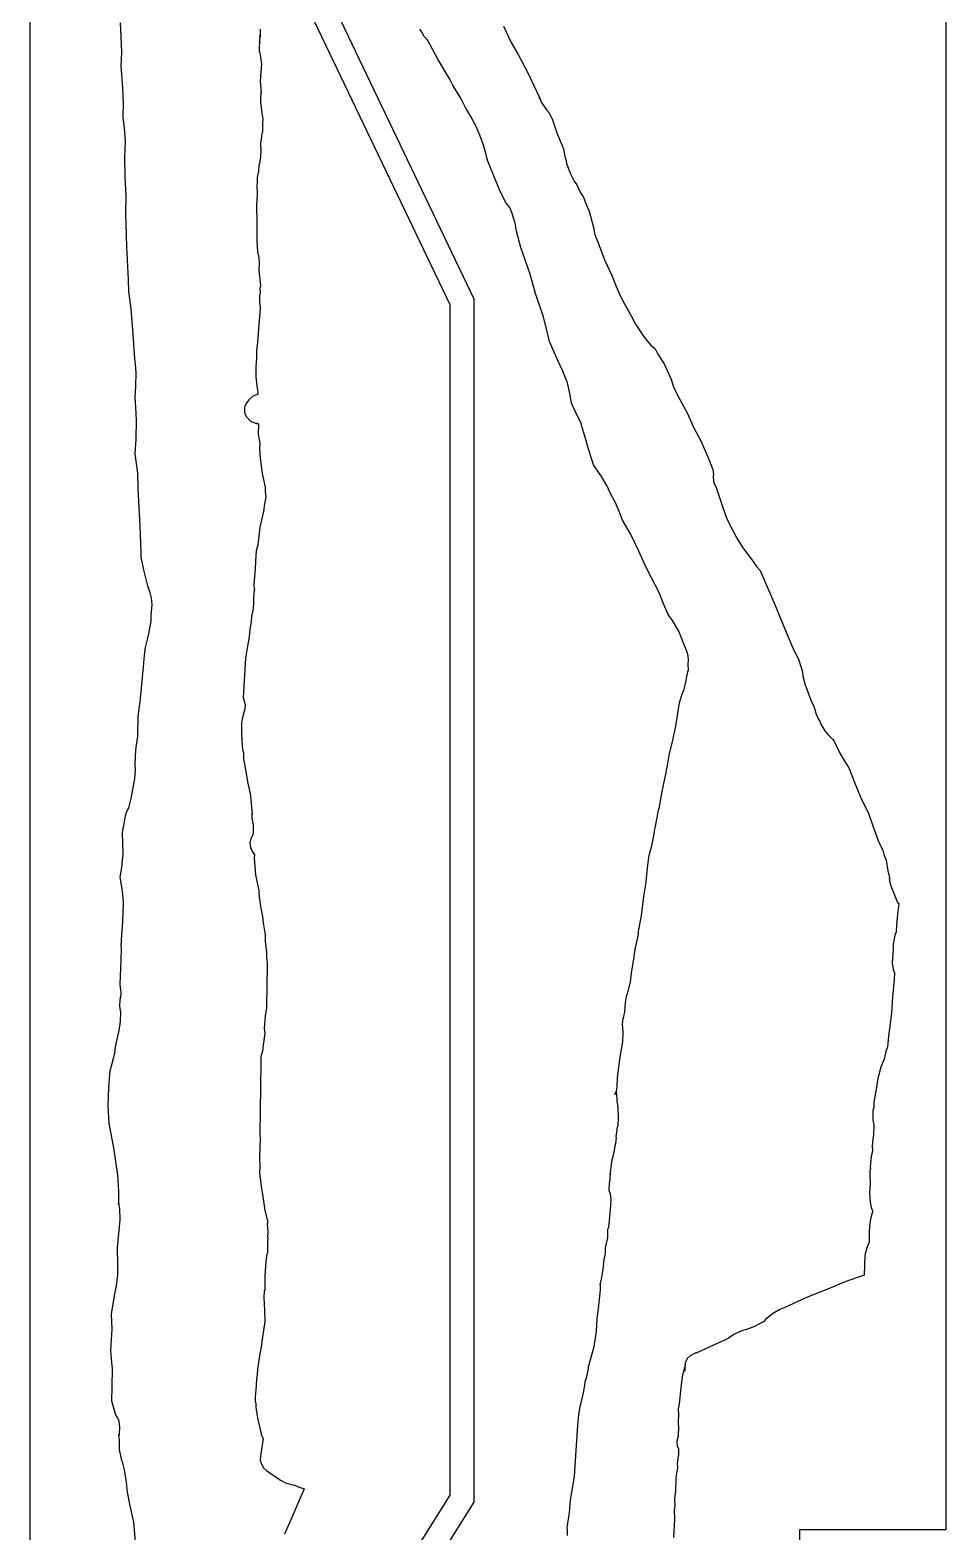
# Model space of a CAD drawing. Extents: x -1 to 541, y -138 to 3207.
# Drawn here: x 54.9 to 204.9, y 1016.5 to 1262.5 of the extents above; entities that cross this region are included whole.
import ezdxf

# ---------------------------------------------------------------- set-up
doc = ezdxf.new("R2010")
doc.units = 0

msp = doc.modelspace()

# ---------------------------------------------------------------- linework, layer by layer
at = {"layer": 'Calque_1'}
for p, q in [((127.658, 1218.43), (54.916, 1370.45)), ((54.916, 1361.18), (123.658, 1217.52)), ((54.916, 913.198), (54.916, 1361.18)), ((204.9, 1342.11), (204.9, 1016.79)), ((69.855937, 1261.425), (69.7177, 1263.66)), ((92.5933, 1262.66), (92.6033, 1261.3)), ((119.074, 1262.15), (118.755, 1262.62)), ((132.458, 1263.13), (133.72, 1260.44)), ((69.962, 1258.8), (69.855937, 1261.425)), ((92.5093, 1260.14), (92.4193, 1259.89)), ((92.4193, 1259.89), (92.424387, 1259.0425)), ((92.5263, 1261.63), (92.4863, 1260.62)), ((92.4863, 1260.62), (92.487363, 1260.4)), ((92.487363, 1260.4), (92.4963, 1260.45)), ((92.4963, 1260.45), (92.5273, 1260.56)), ((92.4963, 1260.45), (92.4963, 1260.46)), ((92.4963, 1260.46), (92.4963, 1260.45)), ((92.4963, 1260.45), (92.4963, 1260.45)), ((92.5273, 1260.56), (92.5093, 1260.14)), ((92.567425, 1261.6225), (92.5263, 1261.63)), ((92.6033, 1261.3), (92.567425, 1261.6225)), ((119.1, 1262.12), (119.074, 1262.15)), ((119.476, 1261.41), (119.1, 1262.12)), ((119.518, 1261.37), (119.476, 1261.41)), ((119.927375, 1260.9425), (119.518, 1261.37)), ((120.39, 1260.2), (119.927375, 1260.9425)), ((121.71, 1257.73), (120.39, 1260.2)), ((133.72, 1260.44), (134.862, 1258.5)), ((69.8126, 1256.64), (69.962, 1258.8)), ((92.424387, 1259.0425), (92.559, 1258.78)), ((92.559, 1258.78), (92.569, 1258.72)), ((92.569, 1258.72), (92.664, 1258.04)), ((92.664, 1258.04), (92.7798, 1257.17)), ((123.696, 1254.33), (121.71, 1257.73)), ((134.862, 1258.5), (136.297, 1255.68)), ((70.1236, 1253.01), (69.8126, 1256.64)), ((92.635613, 1254.8325), (92.5867, 1254.15)), ((92.6717, 1254.93), (92.635613, 1254.8325)), ((92.7978, 1256.94), (92.6717, 1254.93)), ((92.7798, 1257.17), (92.7978, 1256.99)), ((92.7978, 1256.99), (92.7978, 1256.94)), ((136.297, 1255.68), (138.396, 1251.34)), ((70.2076, 1250.49), (70.1236, 1253.01)), ((92.5867, 1254.15), (92.7391, 1252.13)), ((124.184, 1253.36), (123.696, 1254.33)), ((125.466, 1251.31), (124.184, 1253.36)), ((70.1486, 1248.22), (70.2076, 1250.49)), ((92.687437, 1252.1775), (92.6348, 1251.4)), ((92.6348, 1251.4), (92.659687, 1250.4475)), ((92.659687, 1250.4475), (92.7589, 1249.99)), ((92.713986, 1252.24375), (92.687437, 1252.1775)), ((92.7391, 1252.13), (92.713986, 1252.24375)), ((92.7589, 1249.99), (92.7949, 1249.16)), ((126.24, 1249.81), (125.466, 1251.31)), ((138.396, 1251.34), (138.310453, 1251.4725)), ((138.310453, 1251.4725), (138.315375, 1251.395)), ((138.315375, 1251.395), (138.663, 1250.64)), ((138.663, 1250.64), (139.489, 1249.4)), ((70.4034, 1246.43), (70.1486, 1248.22)), ((92.7949, 1249.16), (92.972313, 1248.19875)), ((92.972313, 1248.19875), (93.0592, 1248.01)), ((93.0592, 1248.01), (92.9792, 1246.99)), ((127.123625, 1248.32625), (126.24, 1249.81)), ((128.008, 1246.58), (127.123625, 1248.32625)), ((139.489, 1249.4), (139.912, 1248.93)), ((139.912, 1248.93), (140.487, 1247.76)), ((140.487, 1247.76), (141.204, 1245.66)), ((70.5291, 1244.27), (70.4034, 1246.43)), ((92.874863, 1245.56375), (92.7369, 1244.63)), ((92.9802, 1245.74), (92.874863, 1245.56375)), ((92.9792, 1246.99), (92.970575, 1246.265)), ((92.970575, 1246.265), (93.0032, 1246.2)), ((93.0032, 1246.2), (92.9802, 1245.74)), ((128.558, 1245.27), (128.008, 1246.58)), ((129.179, 1243.65), (128.558, 1245.27)), ((141.204, 1245.66), (142.277, 1243.02)), ((70.4491, 1241.65), (70.5291, 1244.27)), ((92.7368, 1244.58), (92.6428, 1244)), ((92.6428, 1244), (92.6818, 1242.72)), ((92.6818, 1242.72), (92.6478, 1241.86)), ((92.7369, 1244.63), (92.7368, 1244.58)), ((129.586, 1242.11), (129.179, 1243.65)), ((142.277, 1243.02), (142.515, 1241.78)), ((70.5041, 1238.47), (70.4491, 1241.65)), ((92.4017, 1240.24), (92.3317, 1239.38)), ((92.4927, 1240.6), (92.4017, 1240.25)), ((92.4017, 1240.25), (92.4017, 1240.24)), ((92.5447, 1241.04), (92.4927, 1240.6)), ((92.6608, 1241.65), (92.5447, 1241.04)), ((92.6478, 1241.86), (92.6608, 1241.65)), ((129.636, 1241.8), (129.586, 1242.11)), ((129.908, 1241.02), (129.636, 1241.8)), ((130.857, 1238.58), (129.908, 1241.02)), ((142.515, 1241.78), (142.701, 1241.12)), ((142.701, 1241.12), (142.762, 1240.64)), ((142.762, 1240.64), (142.902, 1240.18)), ((142.902, 1240.18), (143.333, 1239.23)), ((70.6758, 1235.3), (70.5041, 1238.47)), ((92.1135, 1238.36), (92.1126, 1237.44)), ((92.3317, 1239.38), (92.1135, 1238.36)), ((131.775, 1236.32625), (130.857, 1238.58)), ((143.333, 1239.23), (143.384, 1239.07)), ((143.384, 1239.07), (144.014875, 1237.73)), ((144.014875, 1237.73), (144.438, 1237.14)), ((70.6008, 1232.44), (70.6758, 1235.3)), ((92.1006, 1235.67), (91.9997, 1233.66)), ((92.1126, 1237.44), (92.0786, 1237.05)), ((92.0786, 1237.05), (92.1006, 1235.67)), ((132.744, 1234.38), (131.775, 1236.32625)), ((144.438, 1237.14), (145.023, 1235.94)), ((145.023, 1235.94), (145.376, 1235.35)), ((145.376, 1235.35), (145.521, 1235.11)), ((145.521, 1235.11), (145.969, 1233.9)), ((91.9997, 1233.66), (92.0487, 1230.96)), ((132.826, 1234.22), (132.744, 1234.38)), ((132.903, 1234.15), (132.826, 1234.22)), ((133.458, 1233.41), (132.903, 1234.15)), ((133.828, 1232.61), (133.458, 1233.41)), ((145.969, 1233.9), (146.469, 1232.83)), ((146.469, 1232.83), (147.168, 1230.15)), ((70.768237, 1227.04125), (70.6008, 1232.44)), ((92.0487, 1230.96), (92.0677, 1228)), ((134.350125, 1230.845), (133.828, 1232.61)), ((134.594, 1229.53), (134.350125, 1230.845)), ((92.0677, 1228), (92.1865, 1226.16)), ((135.284, 1226.84), (134.594, 1229.53)), ((147.168, 1230.15), (147.388, 1229.01)), ((147.388, 1229.01), (147.929, 1227.62)), ((71.0511, 1221.59), (70.768237, 1227.04125)), ((92.1865, 1226.16), (92.3019, 1225.44)), ((92.3019, 1225.44), (92.3579, 1225.2)), ((136.83, 1222.49), (135.284, 1226.84)), ((147.929, 1227.62), (148.974125, 1224.8325)), ((92.3579, 1225.2), (92.3699, 1225.15)), ((92.3699, 1225.15), (92.4429, 1224.3)), ((92.4429, 1224.3), (92.4029, 1223.15)), ((92.4029, 1223.15), (92.6346, 1220.63)), ((148.974125, 1224.8325), (150.26, 1222.15)), ((71.0711, 1219.67), (71.0511, 1221.59)), ((92.6346, 1220.63), (92.5626, 1220.13)), ((137.681, 1219.32), (136.83, 1222.49)), ((150.26, 1222.15), (150.882, 1220.48)), ((150.882, 1220.48), (151.704, 1218.6)), ((71.4589, 1216.8), (71.0711, 1219.67)), ((92.4826, 1218.98), (92.4716, 1217.96)), ((92.4716, 1217.96), (92.5968, 1217)), ((92.5726, 1219.42), (92.4826, 1218.98)), ((92.5626, 1220.13), (92.5726, 1219.45)), ((92.5726, 1219.45), (92.5726, 1219.42)), ((127.658, 1021.33), (127.658, 1218.43)), ((138.949, 1215.65), (137.681, 1219.32)), ((151.704, 1218.6), (153.391, 1215.56)), ((71.810675, 1212.66875), (71.4589, 1216.8)), ((92.6168, 1216.84), (92.3552, 1214.24)), ((92.5968, 1217), (92.6168, 1216.84)), ((123.658, 1217.52), (123.658, 1022.48)), ((139.519625, 1213.32), (138.949, 1215.65)), ((153.391, 1215.56), (154.07525, 1214.335)), ((92.3552, 1214.24), (92.1727, 1211.3)), ((139.98, 1211.47), (139.519625, 1213.32)), ((154.07525, 1214.335), (155.028, 1212.84)), ((72.0645, 1208.65), (71.810675, 1212.66875)), ((92.1727, 1211.3), (91.994, 1210.03)), ((141.358, 1208.3625), (139.98, 1211.47)), ((155.028, 1212.84), (155.65875, 1211.9625)), ((155.65875, 1211.9625), (156.57, 1210.89)), ((156.57, 1210.89), (157.285, 1210.25)), ((72.194738, 1207.75625), (72.0645, 1208.65)), ((91.979, 1208.76), (91.8661, 1207.305)), ((91.994, 1210.03), (91.979, 1208.76)), ((142.162781, 1206.62125), (141.358, 1208.3625)), ((157.285, 1210.25), (157.715, 1209.42)), ((157.715, 1209.42), (158.745, 1207.82)), ((72.3183, 1206.36), (72.194738, 1207.75625)), ((72.239112, 1204.16625), (72.3183, 1206.36)), ((91.8661, 1207.305), (91.89, 1205.67)), ((91.89, 1205.67), (92.0791, 1204.14)), ((142.907, 1204.7), (142.162781, 1206.62125)), ((158.745, 1207.82), (159.906, 1205.26)), ((72.1195, 1202.34), (72.239112, 1204.16625)), ((92.0791, 1204.14), (92.198, 1203.15)), ((92.198, 1203.15), (92.242, 1202.79)), ((143.370125, 1202.75125), (142.907, 1204.7)), ((159.906, 1205.26), (160.310375, 1204.045)), ((160.310375, 1204.045), (161.029, 1202.44)), ((72.241812, 1200.705), (72.1195, 1202.34)), ((72.3672, 1198.5), (72.241812, 1200.705)), ((90.0543, 1200.72), (90.039637, 1199.95375)), ((90.288816, 1201.31), (90.0543, 1200.72)), ((90.76245, 1201.9375), (90.288816, 1201.31)), ((91.368834, 1202.46375), (90.76245, 1201.9375)), ((92.0016, 1202.75), (91.368834, 1202.46375)), ((92.242, 1202.79), (92.0016, 1202.75)), ((143.597, 1201.35), (143.370125, 1202.75125)), ((144.186125, 1200.08125), (143.597, 1201.35)), ((161.029, 1202.44), (162.508, 1199.79)), ((72.2782, 1195.54), (72.3672, 1198.5)), ((90.039637, 1199.95375), (90.1503, 1199.57)), ((90.1503, 1199.57), (90.290775, 1199.19375)), ((90.290775, 1199.19375), (90.2985, 1199.2)), ((90.2985, 1199.2), (91.020112, 1198.43875)), ((91.020112, 1198.43875), (91.9992, 1198.06)), ((145.154, 1198.01), (144.186125, 1200.08125)), ((162.508, 1199.79), (163.572, 1197.46)), ((91.9322, 1198.08), (92.0349, 1198.04)), ((91.9992, 1198.06), (91.9322, 1198.08)), ((91.9979, 1198.06), (92.1702, 1198.02)), ((92.0349, 1198.04), (91.9979, 1198.06)), ((92.1702, 1198.02), (92.0382, 1198.03)), ((92.0382, 1198.03), (92.2526, 1198)), ((92.2526, 1198), (92.1786, 1198.01)), ((92.1786, 1198.01), (92.3065, 1198)), ((92.3065, 1198), (92.2835, 1196.24)), ((92.2835, 1196.24), (92.548, 1194.8)), ((145.301, 1197.53), (145.154, 1198.01)), ((145.418, 1197.09), (145.301, 1197.53)), ((145.5385, 1196.6275), (145.418, 1197.09)), ((145.575, 1196.48), (145.5385, 1196.6275)), ((146.472, 1193.49), (145.575, 1196.48)), ((163.572, 1197.46), (164.8195, 1195.0775)), ((72.1447, 1193.07), (72.2781, 1195.48)), ((72.2781, 1195.48), (72.2782, 1195.54)), ((92.538, 1194.65), (92.484, 1193.81)), ((92.484, 1193.81), (92.579, 1192.34)), ((92.548, 1194.8), (92.538, 1194.65)), ((147.209, 1191.26), (146.472, 1193.49)), ((164.8195, 1195.0775), (165.875, 1192.71)), ((72.548, 1189.92), (72.1447, 1193.07)), ((92.579, 1192.34), (92.9159, 1189.82)), ((148.497, 1189.37), (147.209, 1191.26)), ((165.875, 1192.71), (166.704, 1190.52)), ((72.615, 1187.35), (72.548, 1189.92)), ((92.9159, 1189.82), (93.3942, 1187.59)), ((149.358625, 1187.8575), (148.497, 1189.37)), ((166.704, 1190.52), (166.844, 1189.76)), ((166.844, 1189.76), (166.768, 1189.46)), ((166.768, 1189.46), (166.819375, 1188.4625)), ((166.819375, 1188.4625), (167.272, 1187.57)), ((72.9401, 1181.25), (72.615, 1187.35)), ((93.551, 1186.03), (93.2656, 1184.54)), ((93.3942, 1187.59), (93.4202, 1186.89)), ((93.4202, 1186.89), (93.551, 1186.03)), ((149.906, 1186.69), (149.358625, 1187.8575)), ((150.851, 1184.95), (149.906, 1186.69)), ((167.272, 1187.57), (168.322, 1184.45)), ((93.2216, 1183.9), (92.5515, 1181.03)), ((93.2656, 1184.54), (93.188475, 1183.90125)), ((93.188475, 1183.90125), (93.194866, 1183.821406)), ((93.194866, 1183.821406), (93.2216, 1183.9)), ((151.50525, 1183.325), (150.851, 1184.95)), ((168.322, 1184.45), (169.036, 1182.4)), ((73.0401, 1178.37), (72.9401, 1181.25)), ((92.5515, 1181.03), (92.203, 1178.16)), ((151.921, 1182.18), (151.50525, 1183.325)), ((153.267, 1179.95), (151.921, 1182.18)), ((169.036, 1182.4), (169.948, 1180.62)), ((154.63075, 1177.11125), (153.267, 1179.95)), ((169.948, 1180.62), (170.654875, 1179.2525)), ((170.654875, 1179.2525), (171.652, 1177.69)), ((73.09935, 1176.7575), (73.0401, 1178.37)), ((73.1211, 1176.12), (73.09935, 1176.7575)), ((73.537887, 1174.05125), (73.1211, 1176.12)), ((91.9585, 1177.19), (91.810763, 1175.49375)), ((92.203, 1178.16), (91.9585, 1177.19)), ((155.798, 1174.43), (154.63075, 1177.11125)), ((171.652, 1177.69), (173.504, 1175.23)), ((74.2237, 1171.45), (73.537887, 1174.05125)), ((91.7903, 1174.15), (91.5971, 1172.34)), ((91.810763, 1175.49375), (91.7903, 1174.15)), ((156.74575, 1172.64375), (155.798, 1174.43)), ((173.504, 1175.23), (173.459172, 1175.277031)), ((173.459172, 1175.277031), (173.503125, 1175.17125)), ((173.503125, 1175.17125), (173.92, 1174.55)), ((173.92, 1174.55), (174.452, 1173.95)), ((174.452, 1173.95), (174.828, 1173.21)), ((74.600863, 1170.29), (74.2237, 1171.45)), ((91.5971, 1172.34), (91.5431, 1171.6)), ((91.5431, 1171.6), (91.6031, 1170.96)), ((157.857, 1170.46), (156.74575, 1172.64375)), ((174.828, 1173.21), (176.8385, 1168.50125)), ((74.805789, 1169.41375), (74.600863, 1170.29)), ((74.9046, 1168.32), (74.805789, 1169.41375)), ((91.5199, 1169.23), (91.519, 1168.46)), ((91.580462, 1170.38375), (91.5199, 1169.23)), ((91.6561, 1170.72), (91.580462, 1170.38375)), ((91.6031, 1170.96), (91.6461, 1170.87)), ((91.6461, 1170.87), (91.6561, 1170.72)), ((158.681125, 1168.39875), (157.857, 1170.46)), ((74.7304, 1165.63), (74.7434, 1166.65)), ((74.7434, 1166.65), (74.9046, 1168.32)), ((91.1705, 1166.5), (91.1425, 1165.57)), ((91.4066, 1167.41), (91.1705, 1166.5)), ((91.519, 1168.46), (91.4066, 1167.41)), ((159.398, 1166.75), (158.681125, 1168.39875)), ((160.130375, 1165.73875), (159.398, 1166.75)), ((176.8385, 1168.50125), (178.837, 1163.59)), ((74.287762, 1163.31875), (74.7304, 1165.63)), ((90.9232, 1164.34), (90.823, 1163.07)), ((91.1425, 1165.57), (90.9232, 1164.34)), ((161.177, 1164), (160.130375, 1165.73875)), ((161.94875, 1162.07625), (161.177, 1164)), ((73.6775, 1160.11), (73.8389, 1161.36)), ((73.8389, 1161.36), (74.287762, 1163.31875)), ((90.51035, 1161.56625), (90.2244, 1159.59)), ((90.823, 1163.07), (90.51035, 1161.56625)), ((162.515, 1160.58), (161.94875, 1162.07625)), ((178.837, 1163.59), (179.75, 1161.4)), ((179.75, 1161.4), (180.783, 1159.25)), ((73.5297, 1158.79), (73.6775, 1160.11)), ((90.2244, 1159.59), (89.8324, 1153.14)), ((162.7045, 1159.97), (162.515, 1160.58)), ((162.665, 1158.66), (162.729, 1159.33)), ((162.729, 1159.33), (162.7045, 1159.97)), ((180.783, 1159.25), (181.382, 1157.33)), ((72.9853, 1152.92), (73.5297, 1158.79)), ((162.417, 1156.34), (162.613, 1157.36)), ((162.613, 1157.36), (162.629, 1157.43)), ((162.629, 1157.43), (162.743, 1157.56875)), ((162.743, 1157.56875), (162.665, 1158.66)), ((162.665, 1158.66), (162.665, 1158.66)), ((181.382, 1157.33), (181.476, 1156.65125)), ((181.476, 1156.65125), (181.804, 1155.41)), ((161.681, 1153.67), (161.884, 1154.16)), ((161.884, 1154.16), (162.015, 1154.54)), ((162.015, 1154.54), (162.074, 1154.72)), ((162.074, 1154.72), (162.144, 1154.96)), ((162.144, 1154.96), (162.227, 1155.37)), ((162.227, 1155.37), (162.359, 1155.93)), ((162.359, 1155.93), (162.391, 1156.26)), ((162.391, 1156.26), (162.417, 1156.34)), ((181.804, 1155.41), (182.883, 1152.43)), ((72.6005, 1150.05), (72.9853, 1152.92)), ((89.8324, 1153.14), (90.1155, 1152)), ((90.1155, 1152), (90.0715, 1151.32)), ((160.672, 1148.51), (161.287, 1152.27)), ((161.287, 1152.27), (161.6, 1153.37)), ((161.6, 1153.37), (161.681, 1153.67)), ((182.883, 1152.43), (183.251, 1151.74)), ((183.251, 1151.74), (183.667, 1150.43)), ((72.5635, 1146.86), (72.6005, 1150.05)), ((89.559, 1149.04), (89.54, 1147.19)), ((89.799837, 1150.315), (89.559, 1149.04)), ((90.0715, 1151.32), (89.799837, 1150.315)), ((183.667, 1150.43), (184.03025, 1149.5725)), ((184.03025, 1149.5725), (184.245, 1149.27)), ((184.245, 1149.27), (184.421, 1148.8)), ((72.2505, 1144.57), (72.5635, 1146.86)), ((89.54, 1147.19), (89.6671, 1145.32)), ((160.173, 1146.1), (160.672, 1148.51)), ((184.421, 1148.8), (185.06425, 1147.68125)), ((185.06425, 1147.68125), (185.637, 1147.02)), ((185.637, 1147.02), (186.37275, 1146.28375)), ((72.1364, 1142.23), (72.2505, 1144.57)), ((89.6671, 1145.32), (89.7331, 1144.71)), ((89.7331, 1144.71), (89.7761, 1144.44)), ((89.7761, 1144.44), (89.8471, 1144.09)), ((89.8471, 1144.09), (89.8571, 1144)), ((159.62, 1143.97), (160.173, 1146.1)), ((186.37275, 1146.28375), (186.486937, 1146.225469)), ((186.486937, 1146.225469), (186.45, 1146.32)), ((186.45, 1146.32), (187.508, 1144.02)), ((72.163425, 1141.23), (72.1364, 1142.23)), ((89.8671, 1143.83), (89.8511, 1143.4)), ((89.8511, 1143.4), (89.8891, 1143.09)), ((89.8571, 1144), (89.8671, 1143.83)), ((89.8891, 1143.09), (89.9791, 1142.55)), ((89.9791, 1142.55), (90.5131, 1139.47)), ((159.102, 1140.86), (159.346, 1142.33)), ((159.346, 1142.33), (159.62, 1143.97)), ((187.508, 1144.02), (188.381375, 1142.545)), ((188.381375, 1142.545), (188.996, 1141.61)), ((188.996, 1141.61), (189.887875, 1139.41625)), ((71.4731, 1136.61), (72.0694, 1139.84)), ((72.0694, 1139.84), (72.163425, 1141.23)), ((90.5131, 1139.47), (90.5491, 1139.33)), ((90.5491, 1139.33), (90.9251, 1137.64)), ((158.426, 1137.73), (159.102, 1140.86)), ((189.887875, 1139.41625), (190.941, 1136.72)), ((90.9251, 1137.64), (90.9451, 1137.54)), ((90.9451, 1137.54), (91.2889, 1134.05)), ((157.918, 1134.96), (158.426, 1137.73)), ((190.941, 1136.72), (192.295, 1134.02)), ((70.5562, 1133.79), (70.7127, 1134.36)), ((70.7127, 1134.36), (71.0861, 1135.09)), ((71.0861, 1135.09), (71.4731, 1136.61)), ((157.49, 1132.97), (157.907, 1134.91)), ((157.907, 1134.91), (157.918, 1134.96)), ((70.122388, 1131.35125), (70.3091, 1132.48)), ((70.3091, 1132.48), (70.4872, 1133.44)), ((70.4872, 1133.44), (70.5462, 1133.75)), ((70.5462, 1133.75), (70.5562, 1133.79)), ((91.267587, 1134.216875), (91.2429, 1134.1625)), ((91.2429, 1134.1625), (91.2569, 1133.39)), ((91.2569, 1133.39), (91.404, 1132.55)), ((91.2889, 1134.05), (91.267587, 1134.216875)), ((91.404, 1132.55), (91.428, 1132.23)), ((91.428, 1132.23), (91.472, 1130.75)), ((157.188, 1131.38), (157.269, 1131.81)), ((157.269, 1131.81), (157.302, 1131.87)), ((157.302, 1131.87), (157.315, 1131.9)), ((157.311, 1132.03), (157.49, 1132.97)), ((157.328, 1131.97), (157.311, 1132.03)), ((157.315, 1131.93), (157.328, 1131.97)), ((157.315, 1131.9), (157.315, 1131.93)), ((192.295, 1134.02), (192.94525, 1132.115)), ((192.94525, 1132.115), (193.774, 1129.7)), ((70.0526, 1130.98), (70.063442, 1130.990781)), ((70.1596, 1127.57), (70.0526, 1130.98)), ((70.063442, 1130.990781), (70.122388, 1131.35125)), ((91.077573, 1130.079375), (90.919088, 1129.3375)), ((90.919088, 1129.3375), (90.999683, 1128.584375)), ((91.472, 1130.75), (91.077573, 1130.079375)), ((156.659, 1128.66), (156.979, 1129.96)), ((156.979, 1129.96), (157.159, 1131.09)), ((157.159, 1131.09), (157.178, 1131.37)), ((157.178, 1131.37), (157.188, 1131.38)), ((193.774, 1129.7), (194.303, 1128.61)), ((69.926087, 1125.29125), (70.1596, 1127.57)), ((90.999683, 1128.584375), (91.3225, 1127.88)), ((91.3225, 1127.88), (91.6675, 1127.39)), ((91.6675, 1127.39), (91.6415, 1126.85)), ((91.6415, 1126.85), (91.846, 1124.1)), ((156.09, 1125.71), (156.221, 1126.93)), ((156.221, 1126.93), (156.46, 1127.99)), ((156.46, 1127.99), (156.659, 1128.66)), ((194.303, 1128.61), (194.555, 1128.15)), ((194.555, 1128.15), (194.554, 1128.13)), ((194.554, 1128.13), (194.782, 1127.27)), ((194.782, 1127.27), (195.093, 1126.52)), ((69.6883, 1123.74), (69.926087, 1125.29125)), ((155.731, 1122.53), (156.09, 1125.71)), ((195.093, 1126.52), (195.363, 1124.78)), ((195.363, 1124.78), (195.693, 1123.39)), ((69.940762, 1122.1275), (69.6883, 1123.74)), ((70.133561, 1120.96125), (69.940762, 1122.1275)), ((91.846, 1124.1), (92.4127, 1121.26)), ((155.441, 1120.56), (155.731, 1122.53)), ((195.631922, 1123.48375), (195.615375, 1123.3225)), ((195.615375, 1123.3225), (195.87, 1122.28)), ((195.693, 1123.39), (195.631922, 1123.48375)), ((195.87, 1122.28), (196.974, 1119.59)), ((70.113962, 1116.375), (70.2341, 1119.54)), ((70.2341, 1119.54), (70.133561, 1120.96125)), ((92.4127, 1121.26), (92.39145, 1121.14375)), ((92.39145, 1121.14375), (92.4257, 1120.45)), ((92.4257, 1120.45), (92.7247, 1118.6225)), ((155.06, 1117.45), (155.441, 1120.56)), ((196.974, 1119.59), (197.185, 1119.38)), ((92.7247, 1118.6225), (93.0081, 1117.26)), ((93.0081, 1117.26), (93.0291, 1116.76)), ((154.612, 1115.17), (155.06, 1117.45)), ((196.983, 1117.65), (196.78975, 1115.87625)), ((197.185, 1119.38), (196.983, 1117.65)), ((69.9132, 1113.48), (70.113962, 1116.375)), ((93.0291, 1116.76), (93.0391, 1116.66)), ((93.0391, 1116.66), (93.1191, 1115.9)), ((93.1191, 1115.9), (93.4367, 1114.26)), ((154.53, 1114.39), (154.552, 1114.61)), ((154.552, 1114.81), (154.612, 1115.17)), ((154.552, 1114.61), (154.552, 1114.81)), ((196.721, 1114.74), (196.512875, 1114.15375)), ((196.78975, 1115.87625), (196.721, 1114.74)), ((69.8522, 1110.1), (69.8682, 1112.2)), ((69.8572, 1112.33), (69.9132, 1113.48)), ((69.8682, 1112.2), (69.8572, 1112.33)), ((93.4437, 1114.04), (93.4207, 1113.22)), ((93.4207, 1113.22), (93.5233, 1112.31)), ((93.4367, 1114.26), (93.4577, 1114.1)), ((93.4577, 1114.1), (93.4437, 1114.04)), ((93.5233, 1112.31), (93.6053, 1111.79)), ((154.008, 1111.91), (154.457, 1113.86)), ((154.457, 1113.86), (154.53, 1114.39)), ((196.512875, 1114.15375), (196.229, 1112.75)), ((196.229, 1112.75), (196.262, 1111.87)), ((69.6957, 1106.18), (69.8522, 1110.1)), ((93.6053, 1111.79), (93.6463, 1111.46)), ((93.6463, 1111.46), (93.6455, 1110.63)), ((93.6455, 1110.63), (93.7335, 1109.68)), ((93.7335, 1109.68), (93.7555, 1109.61)), ((153.446, 1108.37), (153.781, 1110.26)), ((153.781, 1110.26), (154.008, 1111.91)), ((196.141, 1110.55), (196.115375, 1109.6175)), ((196.262, 1111.87), (196.141, 1110.55)), ((93.755, 1109.09), (93.6306, 1102.64)), ((93.7553, 1109.43), (93.755, 1109.09)), ((93.7555, 1109.61), (93.7553, 1109.43)), ((153.243, 1106.59), (153.336, 1107.58)), ((153.336, 1107.58), (153.446, 1108.37)), ((196.115375, 1109.6175), (196.233, 1108.61)), ((196.233, 1108.61), (196.452, 1107.97)), ((196.452, 1107.97), (196.395, 1106.97)), ((69.7187, 1105.66), (69.6957, 1106.18)), ((69.82, 1104.79), (69.7187, 1105.66)), ((69.757788, 1103.8975), (69.82, 1104.79)), ((152.584, 1104.18), (152.909, 1105.18625)), ((152.909, 1105.18625), (153.243, 1106.59)), ((196.395, 1106.97), (196.123625, 1104.10125)), ((69.633, 1102.76), (69.724, 1104.13)), ((69.643, 1102.53), (69.633, 1102.76)), ((69.7859, 1101.62), (69.643, 1102.53)), ((69.724, 1104.13), (69.721014, 1103.873125)), ((69.721014, 1103.873125), (69.757788, 1103.8975)), ((93.6196, 1102.31), (93.417775, 1100.96875)), ((93.6306, 1102.64), (93.6196, 1102.31)), ((152.31, 1101.65), (152.402, 1103.21)), ((152.402, 1103.21), (152.584, 1104.18)), ((196.123625, 1104.10125), (196, 1101.45)), ((69.520962, 1098.615), (69.734098, 1100.0575)), ((69.734098, 1100.0575), (69.7859, 1101.62)), ((93.417775, 1100.96875), (93.2725, 1098.96)), ((151.943, 1099.67), (152.054, 1100.5)), ((152.054, 1100.5), (152.148, 1100.87)), ((152.148, 1100.87), (152.31, 1101.65)), ((196, 1101.45), (195.47, 1097.7)), ((68.987, 1096.21), (69.520962, 1098.615)), ((93.3395, 1098.17), (93.0098, 1095.81)), ((93.2725, 1098.96), (93.3395, 1098.17)), ((152.046, 1098.31), (151.943, 1099.67)), ((151.997, 1096.75), (152.046, 1098.31)), ((195.47, 1097.7), (195.311, 1095.86)), ((68.7568, 1094.78), (68.7728, 1094.88)), ((68.7728, 1094.88), (68.9269, 1095.9)), ((68.9269, 1095.9), (68.927, 1095.91)), ((68.927, 1095.91), (68.987, 1096.21)), ((92.9318, 1095.03), (92.7785, 1094.56)), ((92.9878, 1095.13), (92.9318, 1095.03)), ((93.0098, 1095.81), (92.9878, 1095.13)), ((151.557, 1094.26), (151.997, 1096.75)), ((195.069, 1095.17), (194.854, 1094.15)), ((195.258625, 1095.76625), (195.069, 1095.17)), ((195.069, 1095.17), (195.069, 1095.17)), ((195.069, 1095.17), (195.069, 1095.17)), ((195.311, 1095.86), (195.258625, 1095.76625)), ((68.0596, 1091.98), (68.6394, 1094.23)), ((68.6394, 1094.23), (68.7567, 1094.65)), ((68.7567, 1094.65), (68.7568, 1094.78)), ((92.6885, 1093.18), (92.519, 1081.71)), ((92.7265, 1094.21), (92.6885, 1093.18)), ((92.7785, 1094.56), (92.7265, 1094.21)), ((151.173, 1091.34), (151.557, 1094.26)), ((194.221, 1092.57), (193.764375, 1090.73625)), ((194.774, 1093.95), (194.221, 1092.57)), ((194.854, 1094.15), (194.774, 1093.95)), ((67.7912, 1089.22), (67.8933, 1090.02)), ((67.8933, 1090.02), (68.0596, 1091.98)), ((151.062, 1089.35), (151.104, 1090.86)), ((151.104, 1090.86), (151.173, 1091.34)), ((193.764375, 1090.73625), (193.46, 1088.94)), ((67.734463, 1086.28875), (67.7912, 1089.22)), ((150.701, 1088.14), (150.96175, 1088.71875)), ((150.952, 1088.65), (150.701, 1088.14)), ((151.050125, 1087.55625), (150.929, 1088.25)), ((150.929, 1088.25), (151.01275, 1087.9825)), ((150.952, 1088.5), (150.952, 1088.65)), ((150.952, 1088.65), (150.952, 1088.65)), ((150.952, 1088.65), (150.952, 1088.65)), ((150.952, 1088.65), (150.952, 1088.65)), ((151.01175, 1088.0375), (150.952, 1088.5)), ((150.96175, 1088.71875), (151.062, 1089.35)), ((151.01275, 1087.9825), (151.01175, 1088.0375)), ((151.037, 1087.08), (151.050125, 1087.55625)), ((193.46, 1088.94), (193.081, 1086.94)), ((193.46, 1088.94), (193.46, 1088.94)), ((67.8992, 1083.35), (67.734463, 1086.28875)), ((151.214, 1086.06), (151.037, 1087.08)), ((151.287, 1084.18), (151.214, 1086.06)), ((192.932125, 1085.47), (192.92, 1083.96)), ((193.071, 1086.05), (192.932125, 1085.47)), ((193.081, 1086.94), (193.071, 1086.05)), ((193.081, 1086.94), (193.081, 1086.94)), ((68.622, 1079.37), (67.8992, 1083.35)), ((151.077, 1082.62), (151.216125, 1083.04375)), ((151.077, 1082.3), (151.077, 1082.62)), ((151.216125, 1083.04375), (151.287, 1084.18)), ((192.92, 1083.96), (193.089, 1083.1)), ((192.92, 1083.96), (192.92, 1083.96)), ((193.089, 1083.1), (193.025, 1081.46)), ((92.572, 1080.93), (92.4713, 1078.03)), ((92.519, 1081.71), (92.529, 1081.51)), ((92.529, 1081.51), (92.572, 1080.94)), ((92.572, 1080.94), (92.572, 1080.93)), ((150.696, 1079.5), (150.848, 1080.1)), ((150.848, 1080.1), (150.956, 1081.00875)), ((150.92, 1081.22), (151.077, 1082.3)), ((150.956, 1081.00875), (150.92, 1081.22)), ((192.924, 1080.83), (192.817, 1079.63)), ((193.025, 1081.46), (192.924, 1080.83)), ((69.2841, 1074.92), (68.622, 1079.37)), ((92.4713, 1078.03), (92.5523, 1076.29)), ((150.245, 1077.47), (150.4205, 1077.96125)), ((150.4205, 1077.96125), (150.686, 1079.21)), ((150.686, 1079.21), (150.696, 1079.5)), ((150.686, 1079.21), (150.686, 1079.21)), ((192.67575, 1077.89875), (192.505, 1076.25)), ((192.848, 1078.94), (192.67575, 1077.89875)), ((192.817, 1079.63), (192.848, 1078.94)), ((92.5523, 1076.29), (92.4973, 1075.23)), ((92.4973, 1075.23), (92.748825, 1073.1)), ((149.934, 1074.88), (150.245, 1077.47)), ((192.451, 1075.71), (192.418125, 1074.695)), ((192.522, 1076.01), (192.451, 1075.71)), ((192.451, 1075.71), (192.451, 1075.71)), ((192.505, 1076.25), (192.522, 1076.01)), ((192.505, 1076.25), (192.505, 1076.25)), ((192.522, 1076.01), (192.522, 1076.01)), ((69.43125, 1072.27875), (69.2841, 1074.92)), ((92.748825, 1073.1), (93.0365, 1071.42)), ((149.758, 1072.38), (149.785, 1073.65)), ((149.785, 1073.65), (149.83475, 1073.755)), ((149.83475, 1073.755), (149.934, 1074.37)), ((149.934, 1074.37), (149.99175, 1075.1275)), ((149.99175, 1075.1275), (149.934, 1074.88)), ((192.485, 1073.65), (192.404125, 1072.01375)), ((192.418125, 1074.695), (192.485, 1073.98)), ((192.485, 1073.98), (192.51, 1073.76)), ((192.51, 1073.76), (192.485, 1073.65)), ((69.4401, 1070.11), (69.43125, 1072.27875)), ((69.442359, 1070.283594), (69.4401, 1070.11)), ((69.47745, 1070.23125), (69.442359, 1070.283594)), ((93.0365, 1071.42), (93.3751, 1069.12)), ((149.9605, 1071.8175), (149.758, 1072.38)), ((149.758, 1072.38), (149.758, 1072.38)), ((150.056688, 1071.04125), (149.9605, 1071.8175)), ((150.007, 1069.95), (150.056688, 1071.04125)), ((192.404125, 1072.01375), (192.495, 1070.52)), ((192.495, 1070.52), (192.6665, 1069.60375)), ((69.5982, 1069.43), (69.47745, 1070.23125)), ((69.662, 1067.574531), (69.5982, 1069.43)), ((93.3751, 1069.12), (93.8277, 1067.21)), ((149.823, 1067.5), (150.007, 1069.95)), ((192.879, 1068.9), (192.55, 1067.76)), ((192.6665, 1069.60375), (192.853, 1069.04)), ((192.853, 1069.04), (192.879, 1068.9)), ((69.2102, 1063), (69.53605, 1065.88125)), ((69.53605, 1065.88125), (69.662, 1067.574531)), ((93.8277, 1067.21), (93.737787, 1066.9275)), ((93.737787, 1066.9275), (93.8617, 1065.67)), ((93.8617, 1065.61), (93.8277, 1065.12)), ((93.8617, 1065.67), (93.8617, 1065.65)), ((93.8617, 1065.65), (93.8617, 1065.61)), ((149.505, 1064.68), (149.549, 1066.06)), ((149.549, 1066.06), (149.70175, 1066.3825)), ((149.70175, 1066.3825), (149.823, 1067.5)), ((149.823, 1067.5), (149.823, 1067.5)), ((192.362922, 1066.553125), (192.321625, 1065.5075)), ((192.321625, 1065.5075), (192.34, 1063.96)), ((192.55, 1067.76), (192.362922, 1066.553125)), ((69.275888, 1060.205), (69.2102, 1063)), ((93.8357, 1064.51), (93.8147, 1064.25)), ((93.8147, 1064.25), (93.8147, 1062.18)), ((93.8277, 1065.12), (93.8177, 1064.94)), ((93.8177, 1064.94), (93.8357, 1064.53)), ((93.8357, 1064.53), (93.8357, 1064.51)), ((149.13, 1062.42), (149.142, 1062.98)), ((149.142, 1062.98), (149.505, 1064.68)), ((191.87175, 1062.87625), (191.625, 1061.75)), ((192.165, 1063.53), (191.87175, 1062.87625)), ((192.3155, 1063.94), (192.165, 1063.53)), ((192.34, 1063.96), (192.3155, 1063.94)), ((93.5009, 1060.79), (93.356813, 1058.38125)), ((93.70115, 1061.935), (93.5009, 1060.79)), ((93.8147, 1062.18), (93.70115, 1061.935)), ((148.793, 1059.49), (148.916, 1061.01)), ((148.916, 1061.01), (148.94, 1061.17)), ((148.94, 1061.17), (149.08, 1061.77)), ((149.08, 1061.77), (149.13, 1062.42)), ((191.625, 1061.75), (191.494, 1058.5)), ((191.625, 1061.75), (191.625, 1061.75)), ((69.0991, 1056.75), (69.276223, 1058.553438)), ((69.276223, 1058.553438), (69.275888, 1060.205)), ((93.356813, 1058.38125), (93.3712, 1056.01)), ((148.495, 1057.8875), (148.793, 1059.49)), ((191.494, 1058.5), (188.21, 1057.36)), ((68.7859, 1055.49), (69.0991, 1056.75)), ((93.2768, 1055.9775), (93.2082, 1054.85)), ((93.337519, 1056.12125), (93.2768, 1055.9775)), ((93.3712, 1056.01), (93.337519, 1056.12125)), ((148.0845, 1053.53625), (148.321, 1056.11)), ((148.275, 1056.93), (148.495, 1057.8875)), ((148.292875, 1056.991719), (148.275, 1056.93)), ((148.3115, 1056.87625), (148.292875, 1056.991719)), ((148.321, 1056.11), (148.3115, 1056.87625)), ((185.673, 1056.3), (182.046125, 1054.86375)), ((188.21, 1057.36), (185.673, 1056.3)), ((68.2566, 1052.14), (68.7859, 1055.49)), ((93.2082, 1054.85), (93.330438, 1052.6675)), ((147.809, 1051.39), (148.0845, 1053.53625)), ((178.495, 1053.21), (177.71525, 1052.87375)), ((182.046125, 1054.86375), (178.495, 1053.21)), ((68.3386, 1049.74), (68.2566, 1052.14)), ((93.3704, 1050.95), (92.969, 1048.36)), ((93.330438, 1052.6675), (93.3704, 1050.95)), ((147.68575, 1049.28875), (147.809, 1051.39)), ((174.467125, 1050.5975), (173.446, 1050.07)), ((175.003, 1050.87), (174.467125, 1050.5975)), ((175.336625, 1051.26875), (175.003, 1050.87)), ((176.475, 1052.2), (175.336625, 1051.26875)), ((177.71525, 1052.87375), (176.475, 1052.2)), ((68.133, 1046.16), (68.3386, 1049.74)), ((92.969, 1048.36), (92.7239, 1046.39)), ((147.318, 1046.82), (147.68575, 1049.28875)), ((170.256, 1048.88), (169.02, 1048.02)), ((171.57, 1049.43), (170.256, 1048.88)), ((172.053, 1049.54), (171.57, 1049.43)), ((173.446, 1050.07), (172.053, 1049.54)), ((68.3312, 1044.23), (68.133, 1046.16)), ((92.5579, 1045.68), (92.1853, 1043.11)), ((92.6269, 1046.07), (92.5579, 1045.68)), ((92.7239, 1046.39), (92.6269, 1046.07)), ((146.344, 1043.53), (147.318, 1046.82)), ((163.831, 1045.74), (163.021, 1045.33)), ((164.021, 1045.76), (163.831, 1045.74)), ((163.831, 1045.74), (163.831, 1045.74)), ((166.8535, 1047.05125), (164.021, 1045.76)), ((169.02, 1048.02), (166.8535, 1047.05125)), ((68.3312, 1044.21), (68.3312, 1044.23)), ((68.4413, 1043.28), (68.3312, 1044.21)), ((68.38345, 1040.225), (68.4413, 1043.28)), ((146.083, 1041.93), (146.368, 1043.195)), ((146.368, 1043.195), (146.344, 1043.53)), ((162.07, 1043.42), (162.005, 1043.14)), ((162.07, 1043.32), (162.07, 1043.42)), ((162.125, 1042.82), (162.07, 1043.32)), ((162.188, 1043.73), (162.132, 1043.4)), ((162.132, 1043.4), (162.155, 1043.23)), ((162.155, 1043.23), (162.138, 1042.97)), ((162.155, 1043.23), (162.155, 1043.23)), ((162.198, 1043.81), (162.176, 1043.64)), ((162.176, 1043.64), (162.188, 1043.73)), ((162.217, 1044.23), (162.186, 1043.74)), ((162.186, 1043.74), (162.198, 1043.81)), ((162.186, 1043.74), (162.186, 1043.74)), ((162.186, 1043.74), (162.186, 1043.74)), ((162.186, 1043.74), (162.186, 1043.74)), ((162.235, 1044.26), (162.217, 1044.23)), ((162.441, 1044.69), (162.235, 1044.35)), ((162.235, 1044.35), (162.235, 1044.26)), ((162.537875, 1044.87875), (162.441, 1044.69)), ((163.021, 1045.33), (162.537875, 1044.87875)), ((92.0156, 1041.55), (91.9686, 1040.49)), ((92.1263, 1042.12), (92.0156, 1041.55)), ((92.1853, 1043.11), (92.1063, 1042.24)), ((92.1063, 1042.24), (92.1263, 1042.12)), ((145.748, 1040.45), (145.839, 1041.04)), ((145.839, 1041.04), (145.864, 1041.2)), ((145.864, 1041.2), (146.083, 1041.93)), ((161.753, 1042.17), (161.517125, 1040.6)), ((162.005, 1043.14), (161.753, 1042.17)), ((162.138, 1042.97), (162.125, 1042.82)), ((68.322, 1037.86), (68.38345, 1040.225)), ((91.9516, 1040.39), (91.7683, 1038.54)), ((91.7683, 1038.54), (91.7843, 1037.85)), ((91.9686, 1040.49), (91.9516, 1040.39)), ((145.209, 1037.84), (145.606, 1039.53)), ((145.606, 1039.53), (145.619, 1039.61)), ((145.619, 1039.61), (145.748, 1040.45)), ((161.433, 1039.57), (161.198, 1037.47)), ((161.517125, 1040.6), (161.432, 1039.57)), ((161.432, 1039.57), (161.433, 1039.57)), ((68.9791, 1035.6), (68.322, 1037.86)), ((91.7843, 1037.85), (91.8703, 1037.54)), ((91.8703, 1037.54), (91.8803, 1036.9)), ((91.8803, 1036.9), (91.997, 1036.15)), ((91.997, 1036.15), (92.029, 1036.07)), ((92.029, 1036.07), (92.0288, 1035.79)), ((144.762125, 1035.69625), (145.044, 1037.26)), ((145.044, 1037.26), (145.199, 1037.83)), ((145.199, 1037.83), (145.209, 1037.84)), ((161.198, 1037.47), (161.054, 1036.62)), ((161.054, 1036.62), (161.13, 1035.68)), ((69.2664, 1035.16125), (68.9791, 1035.6)), ((69.48985, 1034.527031), (69.2664, 1035.16125)), ((69.6275, 1033.59), (69.48985, 1034.527031)), ((69.55935, 1032.46), (69.6275, 1033.59)), ((92.0288, 1035.79), (92.1438, 1035.13)), ((92.1438, 1035.13), (92.6719, 1032.94)), ((144.169, 1027.28), (144.628, 1033.93)), ((144.628, 1033.93), (144.762125, 1035.69625)), ((161.13, 1035.68), (161.051, 1034.5)), ((161.051, 1034.5), (161.114, 1033.23)), ((69.4473, 1032.28), (69.4723, 1032.41)), ((69.5433, 1031.51), (69.4473, 1032.28)), ((69.4723, 1032.41), (69.489969, 1032.299062)), ((69.489969, 1032.299062), (69.55935, 1032.46)), ((69.5903, 1029.99), (69.5433, 1031.51)), ((93.0742, 1031.76), (92.6326, 1028.85)), ((92.6719, 1032.94), (92.89285, 1032.125)), ((92.89285, 1032.125), (93.0742, 1031.76)), ((161.053, 1032.17), (160.855375, 1031.30375)), ((160.855375, 1031.30375), (160.9, 1030.55)), ((161.064, 1032.2), (161.053, 1032.17)), ((161.114, 1033.23), (161.054, 1032.63)), ((161.054, 1032.63), (161.064, 1032.2)), ((161.064, 1032.2), (161.064, 1032.2)), ((161.114, 1033.23), (161.114, 1033.23)), ((69.9458, 1028.14), (69.5903, 1029.99)), ((92.6326, 1028.85), (92.625833, 1028.180938)), ((160.9, 1030.55), (161.095, 1030.06)), ((161.11, 1029.14), (160.939, 1028.12)), ((161.095, 1030.06), (161.096, 1030.06)), ((161.096, 1030.06), (161.11, 1029.14)), ((161.096, 1030.06), (161.096, 1030.06)), ((70.0919, 1027.82), (69.9458, 1028.14)), ((70.1889, 1027.5), (70.0919, 1027.82)), ((70.4068, 1026.62), (70.1889, 1027.5)), ((70.715913, 1024.62125), (70.4068, 1026.62)), ((92.625833, 1028.180938), (92.799188, 1027.5475)), ((92.799188, 1027.5475), (93.137598, 1026.985312)), ((93.137598, 1026.985312), (93.626, 1026.53)), ((93.626, 1026.53), (95.9036, 1024.93)), ((144.063, 1025.58), (144.169, 1027.28)), ((160.928, 1027.03), (160.693, 1025.36)), ((160.939, 1028.12), (160.907, 1027.69)), ((160.907, 1027.69), (160.928, 1027.03)), ((70.852, 1022.96), (70.715913, 1024.62125)), ((95.9036, 1024.93), (96.76515, 1024.51125)), ((96.76515, 1024.51125), (97.5046, 1024.28)), ((97.5046, 1024.28), (98.2575, 1024.11)), ((99.7969, 1023.52), (98.095788, 1019.61)), ((98.2575, 1024.11), (98.9832, 1023.8)), ((98.9832, 1023.8), (99.7969, 1023.52)), ((143.509, 1022.25), (144.063, 1025.58)), ((160.693, 1025.36), (160.61, 1022.98)), ((123.658, 1022.48), (54.916, 913.198)), ((54.916, 905.686), (127.658, 1021.33)), ((71.29895, 1020.7325), (70.852, 1022.96)), ((143.333, 1020.3), (143.419, 1021.67)), ((143.419, 1021.67), (143.509, 1022.25)), ((160.537125, 1022.8275), (160.426, 1021.88)), ((160.426, 1021.88), (160.514, 1020.81)), ((160.61, 1022.98), (160.537125, 1022.8275)), ((71.9034, 1018.04), (71.29895, 1020.7325)), ((98.095788, 1019.61), (96.5845, 1016.12)), ((142.997, 1017.97), (143.127, 1018.86)), ((143.127, 1018.86), (143.257, 1019.75)), ((143.257, 1019.75), (143.302, 1020.06)), ((143.302, 1020.06), (143.333, 1020.3)), ((160.514, 1020.81), (160.39725, 1020.0025)), ((160.39725, 1020.0025), (160.426, 1018.55)), ((72.1726, 1014.82), (71.9034, 1018.04)), ((142.893, 1016.98), (142.944, 1017.61)), ((142.928, 1016.81), (142.893, 1016.98)), ((142.908, 1015.86), (142.928, 1016.81)), ((142.944, 1017.61), (142.936672, 1017.517187)), ((142.936672, 1017.517187), (142.947625, 1017.595)), ((142.947625, 1017.595), (142.997, 1017.97)), ((160.426, 1018.55), (160.275, 1015.53)), ((204.9, 1016.79), (180.906, 1016.79)), ((180.906, 1016.79), (180.906, 962.793))]:
    msp.add_line(p, q, dxfattribs=at)

doc.saveas('drawing.dxf')
